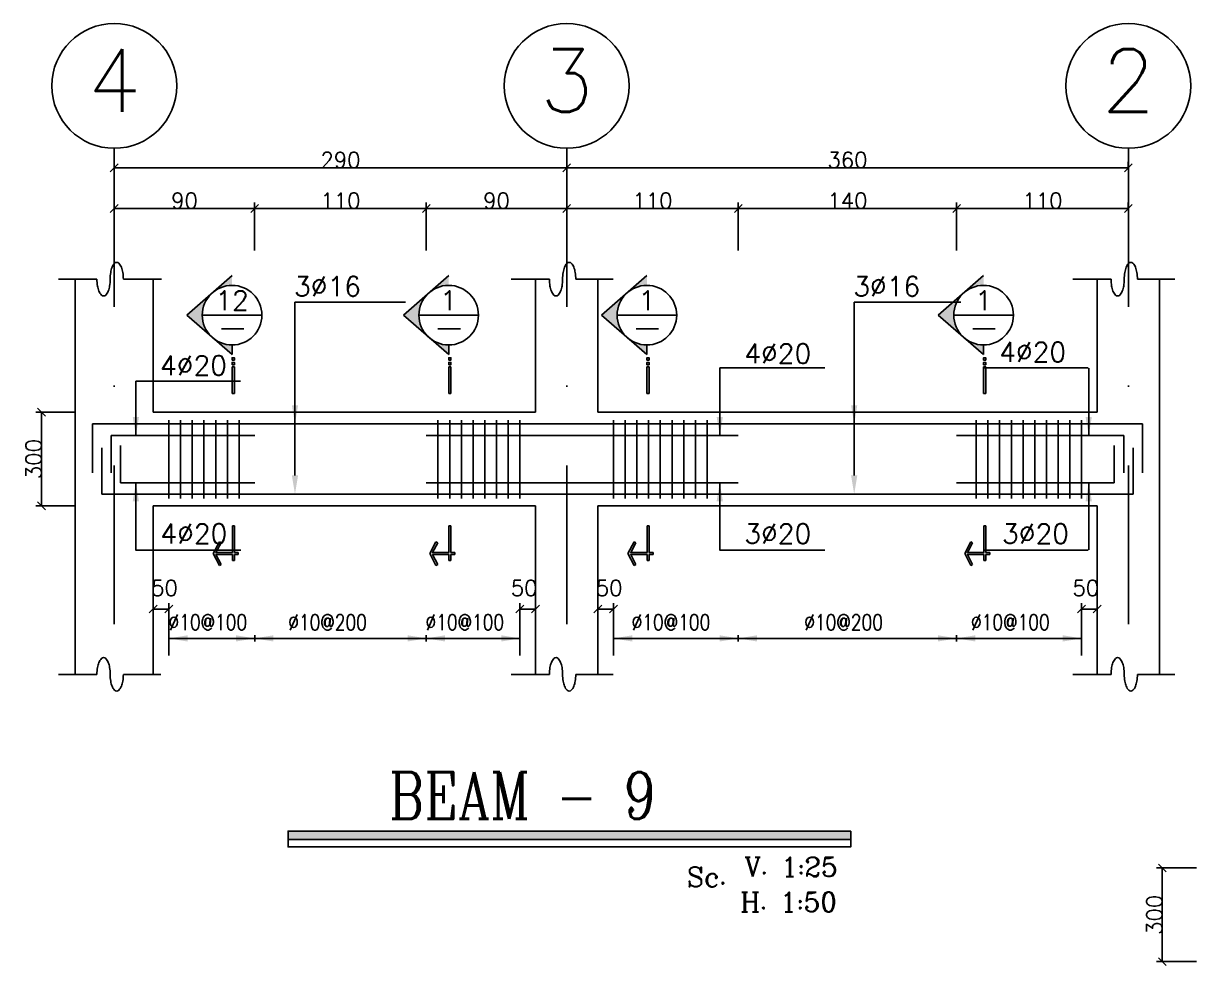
# Model space of a CAD drawing. Header units: millimetres. Extents: x -231 to 30223, y -7037 to 7120.
# Drawn here: x 22404 to 23907, y 2018 to 3226 of the extents above; entities that cross this region are included whole.
import ezdxf
from ezdxf.enums import TextEntityAlignment as Align

# ---------------------------------------------------------------- set-up
doc = ezdxf.new("R2010")
doc.units = ezdxf.units.MM
doc.linetypes.add('DASHDOTX2', pattern=[50.8, 25.4, -12.7, 0, -12.7])
for name, color, linetype in [('2', 2, 'Continuous'), ('3', 3, 'Continuous'), ('44', 150, 'Continuous'), ('5', 7, 'Continuous'), ('ax', 1, 'DASHDOTX2'), ('COV', 4, 'Continuous'), ('DIM', 1, 'Continuous'), ('DST', 1, 'Continuous'), ('HAT', 4, 'Continuous'), ('KH', 3, 'Continuous'), ('STT', 6, 'Continuous'), ('TEX', 4, 'Continuous'), ('TX', 2, 'Continuous'), ('TX1', 3, 'Continuous')]:
    doc.layers.add(name, color=color, linetype=linetype)
doc.styles.add('RC2', font='ROMANC.SHX', dxfattribs={"height": 25})
doc.styles.add('RC5', font='ROMANC.SHX', dxfattribs={"height": 50})
doc.styles.add('ROMANS', font='romans.shx')
doc.dimstyles.new('SC25', dxfattribs={"dimscale": 0.1, "dimtxt": 200, "dimasz": 0.5, "dimexe": 75, "dimexo": 0, "dimgap": 0, "dimtad": 1, "dimdec": 0, "dimlfac": 2.5, "dimdsep": 46, "dimtxsty": 'ROMANS', "dimblk": 'TIC', "dimcen": 0, "dimclrd": 44, "dimclre": 13, "dimclrt": 62, "dimadec": 0, "dimazin": 0, "dimtfac": 0.925926, "dimtdec": 0, "dimtix": 1, "dimtmove": 2, "dimatfit": 3, "dimldrblk": 'TIC', "dimfxl": 1, "dimtolj": 1, "dimarcsym": 0})
doc.dimstyles.new('SC50', dxfattribs={"dimscale": 0.1, "dimtxt": 200, "dimasz": 0.5, "dimexe": 75, "dimexo": 0, "dimgap": 0, "dimtad": 1, "dimdec": 0, "dimlfac": 0.5, "dimdsep": 46, "dimtxsty": 'ROMANS', "dimblk": 'TIC', "dimcen": 0, "dimclrd": 44, "dimclre": 1, "dimclrt": 62, "dimadec": 0, "dimazin": 0, "dimtfac": 0.925926, "dimtdec": 0, "dimtix": 1, "dimtmove": 2, "dimatfit": 3, "dimldrblk": 'TIC', "dimfxl": 1, "dimtolj": 1, "dimarcsym": 0})

# ---------------------------------------------------------------- blocks, each defined once
blk = doc.blocks.new('TIC')
blk.add_line((-100, -100), (100, 100))
blk = doc.blocks.new('*D333')
at = {"layer": 'DIM', "color": 13, "lineweight": -2, "transparency": 16777216}
for p, q in [((23907.5, 2143.2), (23856, 2143.2)), ((23907.5, 2023.2), (23856, 2023.2))]:
    blk.add_line(p, q, dxfattribs=at)
at = {"layer": 'DIM', "color": 44, "lineweight": -2, "transparency": 16777216}
blk.add_line((23863.5, 2143.2), (23863.5, 2023.3), dxfattribs=at)
at = {"layer": 'DIM', "color": 44, "lineweight": -2, "transparency": 16777216, "xscale": 0.05, "yscale": 0.05, "zscale": 0.05}
for p, rotation in [((23863.5, 2143.2), 90), ((23863.5, 2023.2), 270)]:
    blk.add_blockref('TIC', p, dxfattribs=dict(at, rotation=rotation))
at = {"layer": 'DIM', "color": 62, "transparency": 16777216, "insert": (23853.5, 2083.2), "char_height": 20, "attachment_point": 5, "rotation": 90, "style": 'ROMANS'}
blk.add_mtext('\\A1;300', dxfattribs=at)
blk = doc.blocks.new('*D753')
at = {"layer": 'DIM', "color": 1, "lineweight": -2, "transparency": 16777216}
for p, q in [((23599.9, 2934.6), (23599.9, 2995.9)), ((23820, 2987.5), (23820, 2995.9))]:
    blk.add_line(p, q, dxfattribs=at)
at = {"layer": 'DIM', "color": 44, "lineweight": -2, "transparency": 16777216}
blk.add_line((23599.9, 2988.4), (23820, 2988.4), dxfattribs=at)
at = {"layer": 'DIM', "color": 44, "lineweight": -2, "transparency": 16777216, "xscale": 0.05, "yscale": 0.05, "zscale": 0.05, "rotation": 180}
blk.add_blockref('TIC', (23599.9, 2988.4), dxfattribs=at)
at = {"layer": 'DIM', "color": 44, "lineweight": -2, "transparency": 16777216, "xscale": 0.05, "yscale": 0.05, "zscale": 0.05}
blk.add_blockref('TIC', (23820, 2988.4), dxfattribs=at)
at = {"layer": 'DIM', "color": 62, "transparency": 16777216, "insert": (23710, 2998.4), "char_height": 20, "attachment_point": 5, "style": 'ROMANS'}
blk.add_mtext('\\A1;110', dxfattribs=at)
blk = doc.blocks.new('*D337')
at = {"layer": 'DIM', "color": 1, "lineweight": -2, "transparency": 16777216}
for p, q in [((23100, 3040.5), (23100, 3048)), ((23820, 3040.5), (23820, 3048))]:
    blk.add_line(p, q, dxfattribs=at)
at = {"layer": 'DIM', "color": 44, "lineweight": -2, "transparency": 16777216}
blk.add_line((23100.1, 3040.5), (23820, 3040.5), dxfattribs=at)
at = {"layer": 'DIM', "color": 44, "lineweight": -2, "transparency": 16777216, "xscale": 0.05, "yscale": 0.05, "zscale": 0.05, "rotation": 180}
blk.add_blockref('TIC', (23100, 3040.5), dxfattribs=at)
at = {"layer": 'DIM', "color": 44, "lineweight": -2, "transparency": 16777216, "xscale": 0.05, "yscale": 0.05, "zscale": 0.05}
blk.add_blockref('TIC', (23820, 3040.5), dxfattribs=at)
at = {"layer": 'DIM', "color": 62, "transparency": 16777216, "insert": (23460, 3050.5), "char_height": 20, "attachment_point": 5, "style": 'ROMANS'}
blk.add_mtext('\\A1;360', dxfattribs=at)
blk = doc.blocks.new('EEE')
at = {"layer": '5'}
h = blk.add_hatch(color=256, dxfattribs=at)
h.paths.add_polyline_path([(-25.1, 28.8), (-58.1, 0), (-25.1, -28.8, -0.454846)])
h.paths.add_polyline_path([(-25.1, -28.8), (0, -50.6), (0, -38.2, -0.181206)])
h.paths.add_polyline_path([(0, 38.2), (0, 50.6), (-25.1, 28.8, -0.181206)])
h = blk.add_hatch(color=256, dxfattribs=at)
h.paths.add_polyline_path([(2.9, -57.6), (2.9, -54.7), (0, -54.7), (0, -57.6)])
h.paths.add_polyline_path([(0, -63.5), (2.9, -63.5), (2.9, -60.5), (0, -60.5)])
h.paths.add_polyline_path([(2.9, -66.4), (0, -66.4), (0, -100.6), (2.9, -100.6)])
blk.add_hatch(color=256, dxfattribs=at).paths.add_polyline_path([(0.4, -306.8), (0.4, -314.3), (2.9, -314.3), (2.9, -306.8), (8, -306.8), (8, -304.3), (2.9, -304.3), (2.9, -270), (0.4, -270), (0.4, -304.3), (-20.7, -304.3), (-14.1, -291.7), (-16.3, -290.5), (-24.2, -305.6), (-16.3, -320.7), (-14.1, -319.5), (-20.7, -306.8)])
at = {"layer": '2'}
for p, q in [((0, 50.6), (-58.1, 0)), ((0, -50.6), (-58.1, 0)), ((-38.2, 0), (38.2, 0)), ((0, -50.6), (0, -38.2)), ((2.9, -66.4), (0, -66.4)), ((0, -66.4), (0, -100.6)), ((2.9, -66.4), (2.9, -100.6)), ((2.9, -100.6), (0, -100.6)), ((2.9, -270), (0.4, -270)), ((-24.2, -305.6), (-16.3, -290.5)), ((-14.1, -291.7), (-16.3, -290.5)), ((-24.2, -305.6), (-16.3, -320.7)), ((2.9, -314.3), (0.4, -314.3)), ((8, -306.8), (8, -304.3)), ((-14.1, -319.5), (-16.3, -320.7))]:
    blk.add_line(p, q, dxfattribs=at)
for points in [[(0, -57.6), (2.9, -57.6), (2.9, -54.7), (0, -54.7)], [(0, -63.5), (2.9, -63.5), (2.9, -60.5), (0, -60.5)]]:
    blk.add_lwpolyline(points, close=True, dxfattribs=at)
for points in [[(0.4, -270), (0.4, -304.3)], [(2.9, -270), (2.9, -304.3)], [(0.4, -304.3), (-20.7, -304.3), (-14.1, -291.7)], [(0.4, -306.8), (-20.7, -306.8), (-14.1, -319.5)], [(0.4, -306.8), (0.4, -314.3)], [(8, -304.3), (2.9, -304.3)], [(8, -306.8), (2.9, -306.8)], [(2.9, -306.8), (2.9, -314.3)]]:
    blk.add_lwpolyline(points, dxfattribs=at)
blk.add_circle((0, 0), 38.2, dxfattribs=at)
at = {"layer": '3'}
blk.add_line((-13.7, -17.7), (15, -17.7), dxfattribs=at)
at = {"layer": 'TX1', "style": 'ROMANS'}
blk.add_attdef('B', text='', height=25, dxfattribs=at).set_placement((0, 18.7), align=Align.MIDDLE_CENTER)
blk = doc.blocks.new('*D338')
at = {"layer": 'DIM', "color": 13, "lineweight": -2, "transparency": 16777216}
for p, q in [((22470.8, 2727.3), (22419.3, 2727.3)), ((22470.8, 2607.3), (22419.3, 2607.3))]:
    blk.add_line(p, q, dxfattribs=at)
at = {"layer": 'DIM', "color": 44, "lineweight": -2, "transparency": 16777216}
blk.add_line((22426.8, 2727.3), (22426.8, 2607.4), dxfattribs=at)
at = {"layer": 'DIM', "color": 44, "lineweight": -2, "transparency": 16777216, "xscale": 0.05, "yscale": 0.05, "zscale": 0.05}
for p, rotation in [((22426.8, 2727.3), 90), ((22426.8, 2607.3), 270)]:
    blk.add_blockref('TIC', p, dxfattribs=dict(at, rotation=rotation))
at = {"layer": 'DIM', "color": 62, "transparency": 16777216, "insert": (22416.8, 2667.3), "char_height": 20, "attachment_point": 5, "rotation": 90, "style": 'ROMANS'}
blk.add_mtext('\\A1;300', dxfattribs=at)
blk = doc.blocks.new('*D339')
at = {"layer": 'DIM', "color": 13, "lineweight": -2, "transparency": 16777216}
for p, q in [((22570, 2475), (22570, 2482.5)), ((22590, 2415.7), (22590, 2482.5))]:
    blk.add_line(p, q, dxfattribs=at)
at = {"layer": 'DIM', "color": 44, "lineweight": -2, "transparency": 16777216}
blk.add_line((22590, 2475), (22570.1, 2475), dxfattribs=at)
at = {"layer": 'DIM', "color": 44, "lineweight": -2, "transparency": 16777216, "xscale": 0.05, "yscale": 0.05, "zscale": 0.05, "rotation": 180}
blk.add_blockref('TIC', (22570, 2475), dxfattribs=at)
at = {"layer": 'DIM', "color": 44, "lineweight": -2, "transparency": 16777216, "xscale": 0.05, "yscale": 0.05, "zscale": 0.05}
blk.add_blockref('TIC', (22590, 2475), dxfattribs=at)
at = {"layer": 'DIM', "color": 62, "transparency": 16777216, "insert": (22584.5, 2502), "char_height": 20, "attachment_point": 5, "style": 'ROMANS'}
blk.add_mtext('\\A1;50', dxfattribs=at)
blk = doc.blocks.new('*D340')
at = {"layer": 'DIM', "color": 13, "lineweight": -2, "transparency": 16777216}
for p, q in [((23140, 2475), (23140, 2482.5)), ((23160, 2415.7), (23160, 2482.5))]:
    blk.add_line(p, q, dxfattribs=at)
at = {"layer": 'DIM', "color": 44, "lineweight": -2, "transparency": 16777216}
blk.add_line((23160, 2475), (23140.1, 2475), dxfattribs=at)
at = {"layer": 'DIM', "color": 44, "lineweight": -2, "transparency": 16777216, "xscale": 0.05, "yscale": 0.05, "zscale": 0.05, "rotation": 180}
blk.add_blockref('TIC', (23140, 2475), dxfattribs=at)
at = {"layer": 'DIM', "color": 44, "lineweight": -2, "transparency": 16777216, "xscale": 0.05, "yscale": 0.05, "zscale": 0.05}
blk.add_blockref('TIC', (23160, 2475), dxfattribs=at)
at = {"layer": 'DIM', "color": 62, "transparency": 16777216, "insert": (23154.5, 2502), "char_height": 20, "attachment_point": 5, "style": 'ROMANS'}
blk.add_mtext('\\A1;50', dxfattribs=at)
blk = doc.blocks.new('*D341')
at = {"layer": 'DIM', "color": 13, "lineweight": -2, "transparency": 16777216}
for p, q in [((23040, 2415.7), (23040, 2482.5)), ((23060, 2475), (23060, 2482.5))]:
    blk.add_line(p, q, dxfattribs=at)
at = {"layer": 'DIM', "color": 44, "lineweight": -2, "transparency": 16777216}
blk.add_line((23040.1, 2475), (23060, 2475), dxfattribs=at)
at = {"layer": 'DIM', "color": 44, "lineweight": -2, "transparency": 16777216, "xscale": 0.05, "yscale": 0.05, "zscale": 0.05, "rotation": 180}
blk.add_blockref('TIC', (23040, 2475), dxfattribs=at)
at = {"layer": 'DIM', "color": 44, "lineweight": -2, "transparency": 16777216, "xscale": 0.05, "yscale": 0.05, "zscale": 0.05}
blk.add_blockref('TIC', (23060, 2475), dxfattribs=at)
at = {"layer": 'DIM', "color": 62, "transparency": 16777216, "insert": (23045.6, 2502), "char_height": 20, "attachment_point": 5, "style": 'ROMANS'}
blk.add_mtext('\\A1;50', dxfattribs=at)
blk = doc.blocks.new('*D342')
at = {"layer": 'DIM', "color": 1, "lineweight": -2, "transparency": 16777216}
for p, q in [((22920, 2934.6), (22920, 2995.9)), ((23100, 2988.4), (23100, 2995.9))]:
    blk.add_line(p, q, dxfattribs=at)
at = {"layer": 'DIM', "color": 44, "lineweight": -2, "transparency": 16777216}
blk.add_line((23100, 2988.4), (22920.1, 2988.4), dxfattribs=at)
at = {"layer": 'DIM', "color": 44, "lineweight": -2, "transparency": 16777216, "xscale": 0.05, "yscale": 0.05, "zscale": 0.05, "rotation": 180}
blk.add_blockref('TIC', (22920, 2988.4), dxfattribs=at)
at = {"layer": 'DIM', "color": 44, "lineweight": -2, "transparency": 16777216, "xscale": 0.05, "yscale": 0.05, "zscale": 0.05}
blk.add_blockref('TIC', (23100, 2988.4), dxfattribs=at)
at = {"layer": 'DIM', "color": 62, "transparency": 16777216, "insert": (23010, 2998.4), "char_height": 20, "attachment_point": 5, "style": 'ROMANS'}
blk.add_mtext('\\A1;90', dxfattribs=at)
blk = doc.blocks.new('*D343')
at = {"layer": 'DIM', "color": 1, "lineweight": -2, "transparency": 16777216}
for p, q in [((22520, 3040.5), (22520, 3048)), ((23100, 3040.5), (23100, 3048))]:
    blk.add_line(p, q, dxfattribs=at)
at = {"layer": 'DIM', "color": 44, "lineweight": -2, "transparency": 16777216}
blk.add_line((22520.1, 3040.5), (23100, 3040.5), dxfattribs=at)
at = {"layer": 'DIM', "color": 44, "lineweight": -2, "transparency": 16777216, "xscale": 0.05, "yscale": 0.05, "zscale": 0.05, "rotation": 180}
blk.add_blockref('TIC', (22520, 3040.5), dxfattribs=at)
at = {"layer": 'DIM', "color": 44, "lineweight": -2, "transparency": 16777216, "xscale": 0.05, "yscale": 0.05, "zscale": 0.05}
blk.add_blockref('TIC', (23100, 3040.5), dxfattribs=at)
at = {"layer": 'DIM', "color": 62, "transparency": 16777216, "insert": (22810, 3050.5), "char_height": 20, "attachment_point": 5, "style": 'ROMANS'}
blk.add_mtext('\\A1;290', dxfattribs=at)
blk = doc.blocks.new('*D344')
at = {"layer": 'DIM', "color": 1, "lineweight": -2, "transparency": 16777216}
for p, q in [((22520, 2988.4), (22520, 2995.9)), ((22700, 2934.6), (22700, 2995.9))]:
    blk.add_line(p, q, dxfattribs=at)
at = {"layer": 'DIM', "color": 44, "lineweight": -2, "transparency": 16777216}
blk.add_line((22520.1, 2988.4), (22700, 2988.4), dxfattribs=at)
at = {"layer": 'DIM', "color": 44, "lineweight": -2, "transparency": 16777216, "xscale": 0.05, "yscale": 0.05, "zscale": 0.05, "rotation": 180}
blk.add_blockref('TIC', (22520, 2988.4), dxfattribs=at)
at = {"layer": 'DIM', "color": 44, "lineweight": -2, "transparency": 16777216, "xscale": 0.05, "yscale": 0.05, "zscale": 0.05}
blk.add_blockref('TIC', (22700, 2988.4), dxfattribs=at)
at = {"layer": 'DIM', "color": 62, "transparency": 16777216, "insert": (22610, 2998.4), "char_height": 20, "attachment_point": 5, "style": 'ROMANS'}
blk.add_mtext('\\A1;90', dxfattribs=at)
blk = doc.blocks.new('*D345')
at = {"layer": 'DIM', "color": 1, "lineweight": -2, "transparency": 16777216}
for p, q in [((22700, 2988.4), (22700, 2995.9)), ((22920, 2934.6), (22920, 2995.9))]:
    blk.add_line(p, q, dxfattribs=at)
at = {"layer": 'DIM', "color": 44, "lineweight": -2, "transparency": 16777216}
blk.add_line((22700.1, 2988.4), (22920, 2988.4), dxfattribs=at)
at = {"layer": 'DIM', "color": 44, "lineweight": -2, "transparency": 16777216, "xscale": 0.05, "yscale": 0.05, "zscale": 0.05, "rotation": 180}
blk.add_blockref('TIC', (22700, 2988.4), dxfattribs=at)
at = {"layer": 'DIM', "color": 44, "lineweight": -2, "transparency": 16777216, "xscale": 0.05, "yscale": 0.05, "zscale": 0.05}
blk.add_blockref('TIC', (22920, 2988.4), dxfattribs=at)
at = {"layer": 'DIM', "color": 62, "transparency": 16777216, "insert": (22810, 2998.4), "char_height": 20, "attachment_point": 5, "style": 'ROMANS'}
blk.add_mtext('\\A1;110', dxfattribs=at)
blk = doc.blocks.new('*D346')
at = {"layer": 'DIM', "color": 1, "lineweight": -2, "transparency": 16777216}
for p, q in [((23320, 2934.6), (23320, 2995.9)), ((23599.9, 2934.6), (23599.9, 2995.9))]:
    blk.add_line(p, q, dxfattribs=at)
at = {"layer": 'DIM', "color": 44, "lineweight": -2, "transparency": 16777216}
blk.add_line((23320.1, 2988.4), (23599.8, 2988.4), dxfattribs=at)
at = {"layer": 'DIM', "color": 44, "lineweight": -2, "transparency": 16777216, "xscale": 0.05, "yscale": 0.05, "zscale": 0.05, "rotation": 180}
blk.add_blockref('TIC', (23320, 2988.4), dxfattribs=at)
at = {"layer": 'DIM', "color": 44, "lineweight": -2, "transparency": 16777216, "xscale": 0.05, "yscale": 0.05, "zscale": 0.05}
blk.add_blockref('TIC', (23599.9, 2988.4), dxfattribs=at)
at = {"layer": 'DIM', "color": 62, "transparency": 16777216, "insert": (23460, 2998.4), "char_height": 20, "attachment_point": 5, "style": 'ROMANS'}
blk.add_mtext('\\A1;140', dxfattribs=at)
blk = doc.blocks.new('*D347')
at = {"layer": 'DIM', "color": 1, "lineweight": -2, "transparency": 16777216}
for p, q in [((23100, 2988.4), (23100, 2995.9)), ((23320, 2934.6), (23320, 2995.9))]:
    blk.add_line(p, q, dxfattribs=at)
at = {"layer": 'DIM', "color": 44, "lineweight": -2, "transparency": 16777216}
blk.add_line((23100.1, 2988.4), (23320, 2988.4), dxfattribs=at)
at = {"layer": 'DIM', "color": 44, "lineweight": -2, "transparency": 16777216, "xscale": 0.05, "yscale": 0.05, "zscale": 0.05, "rotation": 180}
blk.add_blockref('TIC', (23100, 2988.4), dxfattribs=at)
at = {"layer": 'DIM', "color": 44, "lineweight": -2, "transparency": 16777216, "xscale": 0.05, "yscale": 0.05, "zscale": 0.05}
blk.add_blockref('TIC', (23320, 2988.4), dxfattribs=at)
at = {"layer": 'DIM', "color": 62, "transparency": 16777216, "insert": (23210, 2998.4), "char_height": 20, "attachment_point": 5, "style": 'ROMANS'}
blk.add_mtext('\\A1;110', dxfattribs=at)
blk = doc.blocks.new('*D349')
at = {"layer": 'DIM', "color": 13, "lineweight": -2, "transparency": 16777216}
for p, q in [((23760, 2415.7), (23760, 2482.5)), ((23780, 2475), (23780, 2482.5))]:
    blk.add_line(p, q, dxfattribs=at)
at = {"layer": 'DIM', "color": 44, "lineweight": -2, "transparency": 16777216}
blk.add_line((23760.1, 2475), (23780, 2475), dxfattribs=at)
at = {"layer": 'DIM', "color": 44, "lineweight": -2, "transparency": 16777216, "xscale": 0.05, "yscale": 0.05, "zscale": 0.05, "rotation": 180}
blk.add_blockref('TIC', (23760, 2475), dxfattribs=at)
at = {"layer": 'DIM', "color": 44, "lineweight": -2, "transparency": 16777216, "xscale": 0.05, "yscale": 0.05, "zscale": 0.05}
blk.add_blockref('TIC', (23780, 2475), dxfattribs=at)
at = {"layer": 'DIM', "color": 62, "transparency": 16777216, "insert": (23765.6, 2502), "char_height": 20, "attachment_point": 5, "style": 'ROMANS'}
blk.add_mtext('\\A1;50', dxfattribs=at)

msp = doc.modelspace()

# ---------------------------------------------------------------- linework, layer by layer
at = {"layer": '2'}
for centre in [(22520.047338, 3145.508195), (23100.047338, 3145.508195), (23820.047338, 3145.508195)]:
    msp.add_circle(centre, 80, dxfattribs=at)
at = {"layer": '3'}
for points in [[(23464.194404, 2190.470793), (22742.83519, 2190.470793), (22742.83519, 2179.809391), (23464.194404, 2179.809391)], [(23464.194404, 2179.809391), (22742.83519, 2179.809391), (22742.83519, 2170.214135), (23464.194404, 2170.214135)]]:
    msp.add_lwpolyline(points, close=True, dxfattribs=at)
msp.add_trace([(22742.83519, 2190.470793), (22742.83519, 2179.809391), (23464.194404, 2190.470793), (23464.194404, 2179.809391)], dxfattribs=at)
at = {"layer": 'ax', "ltscale": 8}
for p, q in [((22520.047338, 3065.508195), (22520.047338, 2371.560249)), ((23100.047338, 3065.508195), (23100.047338, 2371.560249)), ((23820.047338, 3065.508195), (23820.047338, 2371.560249))]:
    msp.add_line(p, q, dxfattribs=at)
at = {"layer": 'COV'}
for p, q in [((22470.047338, 2897.783621), (22470.047338, 2391.375937)), ((22570.047338, 2897.783621), (22570.047338, 2727.302216)), ((23060.047338, 2897.783621), (23060.047338, 2727.302216)), ((23140.047338, 2897.783621), (23140.047338, 2727.302216)), ((23780.047338, 2897.783621), (23780.047338, 2727.302216)), ((23860.047338, 2897.783621), (23860.047338, 2607.302216)), ((22570.047338, 2727.302216), (23060.047338, 2727.302216)), ((23140.047338, 2727.302216), (23780.047338, 2727.302216)), ((22570.047338, 2607.302216), (23060.047338, 2607.302216)), ((22570.047338, 2607.302216), (22570.047338, 2391.375937)), ((23060.047338, 2607.302216), (23060.047338, 2391.375937)), ((23140.047338, 2607.302216), (23780.047338, 2607.302216)), ((23140.047338, 2607.302216), (23140.047338, 2391.375937)), ((23780.047338, 2607.302216), (23780.047338, 2391.375937)), ((23860.047338, 2607.302216), (23860.047338, 2391.375937))]:
    msp.add_line(p, q, dxfattribs=at)
at = {"layer": 'DST'}
for p, q in [((22448.774338, 2897.783621), (22497.874678, 2897.783621)), ((22531.691488, 2897.783621), (22580.791828, 2897.783621)), ((23028.774338, 2897.783621), (23077.874678, 2897.783621)), ((23111.691488, 2897.783621), (23159.733771, 2897.783621)), ((23748.774338, 2897.783621), (23797.874678, 2897.783621)), ((23831.691488, 2897.783621), (23879.733771, 2897.783621)), ((22751.696674, 2868.4375), (22893.523278, 2868.4375)), ((22751.696674, 2712.302216), (22751.696674, 2868.4375)), ((23468.579948, 2868.4375), (23605.151329, 2868.4375)), ((23468.579948, 2712.302216), (23468.579948, 2868.4375)), ((22751.696674, 2646.302216), (22751.696674, 2790.369858)), ((23296.263676, 2697.302216), (23296.263676, 2783.782294)), ((23296.763676, 2784.282294), (23430.891924, 2784.282294)), ((23468.579948, 2646.302216), (23468.579948, 2790.369858)), ((23768.735454, 2784.282294), (23634.607206, 2784.282294)), ((23769.235454, 2697.302216), (23769.235454, 2783.782294)), ((22547.750519, 2767.101774), (22681.878767, 2767.101774)), ((22547.750519, 2697.302216), (22547.750519, 2767.101774)), ((22547.750519, 2637.302216), (22547.750519, 2550.822137)), ((23296.263676, 2637.302216), (23296.263676, 2550.822137)), ((23769.235454, 2637.302216), (23769.235454, 2550.822137)), ((22548.250519, 2550.322137), (22682.378767, 2550.322137)), ((23296.763676, 2550.322137), (23430.891924, 2550.322137)), ((23768.735454, 2550.322137), (23634.607206, 2550.322137)), ((22590.047338, 2433.443352), (22590.047338, 2441.443352)), ((22590.047338, 2437.443352), (23040.047338, 2437.443352)), ((22700.047338, 2433.443363), (22700.047338, 2441.443363)), ((22700.047338, 2433.443363), (22700.047338, 2441.443363)), ((22700.047338, 2433.443363), (22700.047338, 2441.443363)), ((22700.047338, 2433.443363), (22700.047338, 2441.443363)), ((22920.047338, 2433.443363), (22920.047338, 2441.443363)), ((22920.047338, 2433.443363), (22920.047338, 2441.443363)), ((22920.047338, 2433.443363), (22920.047338, 2441.443363)), ((22920.047338, 2433.443363), (22920.047338, 2441.443363)), ((23040.047338, 2433.443352), (23040.047338, 2441.443352)), ((23160.047338, 2433.443352), (23160.047338, 2441.443352)), ((23160.047338, 2437.443352), (23760.047338, 2437.443352)), ((23320.047338, 2433.443363), (23320.047338, 2441.443363)), ((23320.047338, 2433.443363), (23320.047338, 2441.443363)), ((23320.047338, 2433.443363), (23320.047338, 2441.443363)), ((23320.047338, 2433.443363), (23320.047338, 2441.443363)), ((23599.863111, 2433.443363), (23599.863111, 2441.443363)), ((23599.863111, 2433.443363), (23599.863111, 2441.443363)), ((23599.863111, 2433.443363), (23599.863111, 2441.443363)), ((23599.863111, 2433.443363), (23599.863111, 2441.443363)), ((23760.047338, 2433.443352), (23760.047338, 2441.443352)), ((23760.047338, 2433.443352), (23760.047338, 2441.443352)), ((22448.774338, 2391.375937), (22497.874678, 2391.375937)), ((22531.691488, 2391.375937), (22579.733771, 2391.375937)), ((23028.774338, 2391.375937), (23077.874678, 2391.375937)), ((23111.691488, 2391.375937), (23159.733771, 2391.375937)), ((23748.774338, 2391.375937), (23797.874678, 2391.375937)), ((23831.691488, 2391.375937), (23879.733771, 2391.375937))]:
    msp.add_line(p, q, dxfattribs=at)
for points in [[(22531.691488, 2897.783621, 0.0403680359), (22530.981847, 2906.558929, 0.0533262152), (22529.215309, 2912.99353, 0.0964678183), (22525.946044, 2918.129826, 0.2057382443), (22523.237285, 2919.293681, 0.2057382443), (22520.528526, 2918.129826, 0.0964678183), (22517.259261, 2912.99353, 0.0533262152), (22515.492723, 2906.558929, 0.0403680359), (22514.783083, 2897.783621, 0.0403680359)], [(23111.691488, 2897.783621, 0.0403680359), (23110.981847, 2906.558929, 0.0533262152), (23109.215309, 2912.99353, 0.0964678183), (23105.946044, 2918.129826, 0.2057382443), (23103.237285, 2919.293681, 0.2057382443), (23100.528526, 2918.129826, 0.0964678183), (23097.259261, 2912.99353, 0.0533262152), (23095.492723, 2906.558929, 0.0403680359), (23094.783083, 2897.783621, 0.0403680359)], [(23831.691488, 2897.783621, 0.0403680359), (23830.981847, 2906.558929, 0.0533262152), (23829.215309, 2912.99353, 0.0964678183), (23825.946044, 2918.129826, 0.2057382443), (23823.237285, 2919.293681, 0.2057382443), (23820.528526, 2918.129826, 0.0964678183), (23817.259261, 2912.99353, 0.0533262152), (23815.492723, 2906.558929, 0.0403680359), (23814.783083, 2897.783621, 0.0403680359)], [(22514.783083, 2897.783621, -0.0403680359), (22514.073442, 2889.008314, -0.0533262152), (22512.306904, 2882.573713, -0.0964678183), (22509.037639, 2877.437417, -0.2057382443), (22506.32888, 2876.273562, -0.2057382443), (22503.620121, 2877.437417, -0.0964678183), (22500.350856, 2882.573713, -0.0533262152), (22498.584318, 2889.008314, -0.0403680359), (22497.874678, 2897.783621, -0.0403680359)], [(23094.783083, 2897.783621, -0.0403680359), (23094.073442, 2889.008314, -0.0533262152), (23092.306904, 2882.573713, -0.0964678183), (23089.037639, 2877.437417, -0.2057382443), (23086.32888, 2876.273562, -0.2057382443), (23083.620121, 2877.437417, -0.0964678183), (23080.350856, 2882.573713, -0.0533262152), (23078.584318, 2889.008314, -0.0403680359), (23077.874678, 2897.783621, -0.0403680359)], [(23814.783083, 2897.783621, -0.0403680359), (23814.073442, 2889.008314, -0.0533262152), (23812.306904, 2882.573713, -0.0964678183), (23809.037639, 2877.437417, -0.2057382443), (23806.32888, 2876.273562, -0.2057382443), (23803.620121, 2877.437417, -0.0964678183), (23800.350856, 2882.573713, -0.0533262152), (23798.584318, 2889.008314, -0.0403680359), (23797.874678, 2897.783621, -0.0403680359)], [(22514.783083, 2391.375937, 0.0403680359), (22514.073442, 2400.151245, 0.0533262152), (22512.306904, 2406.585846, 0.0964678183), (22509.037639, 2411.722142, 0.2057382443), (22506.32888, 2412.885997, 0.2057382443), (22503.620121, 2411.722142, 0.0964678183), (22500.350856, 2406.585846, 0.0533262152), (22498.584318, 2400.151245, 0.0403680359), (22497.874678, 2391.375937, 0.0403680359)], [(23094.783083, 2391.375937, 0.0403680359), (23094.073442, 2400.151245, 0.0533262152), (23092.306904, 2406.585846, 0.0964678183), (23089.037639, 2411.722142, 0.2057382443), (23086.32888, 2412.885997, 0.2057382443), (23083.620121, 2411.722142, 0.0964678183), (23080.350856, 2406.585846, 0.0533262152), (23078.584318, 2400.151245, 0.0403680359), (23077.874678, 2391.375937, 0.0403680359)], [(23814.783083, 2391.375937, 0.0403680359), (23814.073442, 2400.151245, 0.0533262152), (23812.306904, 2406.585846, 0.0964678183), (23809.037639, 2411.722142, 0.2057382443), (23806.32888, 2412.885997, 0.2057382443), (23803.620121, 2411.722142, 0.0964678183), (23800.350856, 2406.585846, 0.0533262152), (23798.584318, 2400.151245, 0.0403680359), (23797.874678, 2391.375937, 0.0403680359)], [(22531.691488, 2391.375937, -0.0403680359), (22530.981847, 2382.60063, -0.0533262152), (22529.215309, 2376.166028, -0.0964678183), (22525.946044, 2371.029732, -0.2057382443), (22523.237285, 2369.865878, -0.2057382443), (22520.528526, 2371.029732, -0.0964678183), (22517.259261, 2376.166028, -0.0533262152), (22515.492723, 2382.60063, -0.0403680359), (22514.783083, 2391.375937, -0.0403680359)], [(23111.691488, 2391.375937, -0.0403680359), (23110.981847, 2382.60063, -0.0533262152), (23109.215309, 2376.166028, -0.0964678183), (23105.946044, 2371.029732, -0.2057382443), (23103.237285, 2369.865878, -0.2057382443), (23100.528526, 2371.029732, -0.0964678183), (23097.259261, 2376.166028, -0.0533262152), (23095.492723, 2382.60063, -0.0403680359), (23094.783083, 2391.375937, -0.0403680359)], [(23831.691488, 2391.375937, -0.0403680359), (23830.981847, 2382.60063, -0.0533262152), (23829.215309, 2376.166028, -0.0964678183), (23825.946044, 2371.029732, -0.2057382443), (23823.237285, 2369.865878, -0.2057382443), (23820.528526, 2371.029732, -0.0964678183), (23817.259261, 2376.166028, -0.0533262152), (23815.492723, 2382.60063, -0.0403680359), (23814.783083, 2391.375937, -0.0403680359)]]:
    msp.add_lwpolyline(points, format="xyb", dxfattribs=at)
for centre, start, end in [((23296.763676, 2783.782294), 90, 180), ((22548.250519, 2550.822137), 180, 270), ((23296.763676, 2550.822137), 180, 270)]:
    msp.add_arc(centre, 0.5, start, end, dxfattribs=at)
for points in [[(22747.696674, 2736.302216), (22751.696674, 2712.302216), (22755.696674, 2736.302216)], [(23464.579948, 2736.302216), (23468.579948, 2712.302216), (23472.579948, 2736.302216)], [(22543.750519, 2721.302216), (22547.750519, 2697.302216), (22551.750519, 2721.302216)], [(23292.263676, 2721.302216), (23296.263676, 2697.302216), (23300.263676, 2721.302216)], [(23773.235454, 2721.302216), (23769.235454, 2697.302216), (23765.235454, 2721.302216)], [(22543.750519, 2613.302216), (22547.750519, 2637.302216), (22551.750519, 2613.302216)], [(22747.696674, 2646.302216), (22751.696674, 2622.302216), (22755.696674, 2646.302216)], [(23292.263676, 2613.302216), (23296.263676, 2637.302216), (23300.263676, 2613.302216)], [(23464.579948, 2646.302216), (23468.579948, 2622.302216), (23472.579948, 2646.302216)], [(23773.235454, 2613.302216), (23769.235454, 2637.302216), (23765.235454, 2613.302216)], [(22614.047338, 2441.443352), (22590.047338, 2437.443352), (22614.047338, 2433.443352)], [(22676.047338, 2441.443363), (22700.047338, 2437.443363), (22676.047338, 2433.443363)], [(22676.047338, 2441.443363), (22700.047338, 2437.443363), (22676.047338, 2433.443363)], [(22724.047338, 2441.443363), (22700.047338, 2437.443363), (22724.047338, 2433.443363)], [(22724.047338, 2441.443363), (22700.047338, 2437.443363), (22724.047338, 2433.443363)], [(22896.047338, 2441.443363), (22920.047338, 2437.443363), (22896.047338, 2433.443363)], [(22896.047338, 2441.443363), (22920.047338, 2437.443363), (22896.047338, 2433.443363)], [(22944.047338, 2441.443363), (22920.047338, 2437.443363), (22944.047338, 2433.443363)], [(22944.047338, 2441.443363), (22920.047338, 2437.443363), (22944.047338, 2433.443363)], [(23016.047338, 2441.443352), (23040.047338, 2437.443352), (23016.047338, 2433.443352)], [(23184.047338, 2441.443352), (23160.047338, 2437.443352), (23184.047338, 2433.443352)], [(23296.047338, 2441.443363), (23320.047338, 2437.443363), (23296.047338, 2433.443363)], [(23296.047338, 2441.443363), (23320.047338, 2437.443363), (23296.047338, 2433.443363)], [(23344.047338, 2441.443363), (23320.047338, 2437.443363), (23344.047338, 2433.443363)], [(23344.047338, 2441.443363), (23320.047338, 2437.443363), (23344.047338, 2433.443363)], [(23575.863111, 2441.443363), (23599.863111, 2437.443363), (23575.863111, 2433.443363)], [(23575.863111, 2441.443363), (23599.863111, 2437.443363), (23575.863111, 2433.443363)], [(23623.863111, 2441.443363), (23599.863111, 2437.443363), (23623.863111, 2433.443363)], [(23623.863111, 2441.443363), (23599.863111, 2437.443363), (23623.863111, 2433.443363)], [(23736.047338, 2441.443352), (23760.047338, 2437.443352), (23736.047338, 2433.443352)], [(23736.047338, 2441.443352), (23760.047338, 2437.443352), (23736.047338, 2433.443352)]]:
    msp.add_solid(points, dxfattribs=at)
at = {"layer": 'KH'}
for p, q in [((22590.047338, 2616.775396), (22590.047338, 2717.302216)), ((22605.047338, 2616.775396), (22605.047338, 2717.302216)), ((22620.047338, 2616.775396), (22620.047338, 2717.302216)), ((22635.047338, 2616.775396), (22635.047338, 2717.302216)), ((22650.047338, 2616.775396), (22650.047338, 2717.302216)), ((22665.047338, 2616.775396), (22665.047338, 2717.302216)), ((22680.047338, 2616.775396), (22680.047338, 2717.302216)), ((22935.047338, 2616.775396), (22935.047338, 2717.302216)), ((22950.047338, 2616.775396), (22950.047338, 2717.302216)), ((22965.047338, 2616.775396), (22965.047338, 2717.302216)), ((22980.047338, 2616.775396), (22980.047338, 2717.302216)), ((22995.047338, 2616.775396), (22995.047338, 2717.302216)), ((23010.047338, 2616.775396), (23010.047338, 2717.302216)), ((23025.047338, 2616.775396), (23025.047338, 2717.302216)), ((23040.047338, 2616.775396), (23040.047338, 2717.302216)), ((23160.047338, 2616.775396), (23160.047338, 2717.302216)), ((23175.047338, 2616.775396), (23175.047338, 2717.302216)), ((23190.047338, 2616.775396), (23190.047338, 2717.302216)), ((23205.047338, 2616.775396), (23205.047338, 2717.302216)), ((23220.047338, 2616.775396), (23220.047338, 2717.302216)), ((23235.047338, 2616.775396), (23235.047338, 2717.302216)), ((23250.047338, 2616.775396), (23250.047338, 2717.302216)), ((23250.047338, 2616.775396), (23250.047338, 2717.302216)), ((23265.047338, 2616.775396), (23265.047338, 2717.302216)), ((23280.047338, 2616.775396), (23280.047338, 2717.302216)), ((23625.047338, 2616.775396), (23625.047338, 2717.302216)), ((23640.047338, 2616.775396), (23640.047338, 2717.302216)), ((23655.047338, 2616.775396), (23655.047338, 2717.302216)), ((23670.047338, 2616.775396), (23670.047338, 2717.302216)), ((23685.047338, 2616.775396), (23685.047338, 2717.302216)), ((23700.047338, 2616.775396), (23700.047338, 2717.302216)), ((23715.047338, 2616.775396), (23715.047338, 2717.302216)), ((23730.047338, 2616.775396), (23730.047338, 2717.302216)), ((23745.047338, 2616.775396), (23745.047338, 2717.302216)), ((23760.047338, 2616.775396), (23760.047338, 2717.302216))]:
    msp.add_line(p, q, dxfattribs=at)
at = {"layer": 'STT'}
for p, q in [((22492.047338, 2712.302216), (23838.047338, 2712.302216)), ((22492.047338, 2649.492717), (22492.047338, 2712.302216)), ((23838.047338, 2649.492717), (23838.047338, 2712.302216)), ((22516.047338, 2697.302216), (22700.047338, 2697.302216)), ((22516.047338, 2649.492717), (22516.047338, 2697.302216)), ((22920.047338, 2697.302216), (23320.047338, 2697.302216)), ((23814.047338, 2697.302216), (23599.863111, 2697.302216)), ((23814.047338, 2649.492717), (23814.047338, 2697.302216)), ((22504.047338, 2622.302216), (22504.047338, 2681.672619)), ((22528.047338, 2636.775396), (22528.047338, 2684.584895)), ((23802.047338, 2636.775396), (23802.047338, 2684.584895)), ((23826.047338, 2622.302216), (23826.047338, 2681.672619)), ((22528.047338, 2636.775396), (22700.047338, 2636.775396)), ((22920.047338, 2636.775396), (23320.047338, 2636.775396)), ((23802.047338, 2636.775396), (23599.863111, 2636.775396)), ((22504.047338, 2622.302216), (23826.047338, 2622.302216))]:
    msp.add_line(p, q, dxfattribs=at)

# ---------------------------------------------------------------- block references
at = {"layer": 'HAT'}
for p, values in [((22671.088711, 2851.705996), {'B': '12'}), ((22948.733405, 2851.705996), {'B': '1'}), ((23202.817453, 2851.705996), {'B': '1'}), ((23634.41633, 2851.705996), {'B': '1'})]:
    msp.add_blockref('EEE', p, dxfattribs=at).add_auto_attribs(values)

# ---------------------------------------------------------------- texts
at = {"layer": '44', "style": 'RC5', "width": 0.8}
msp.add_text('BEAM - 9', height=60, dxfattribs=at).set_placement((22872.209067, 2206.095391))
at = {"layer": 'TEX', "color": 2, "style": 'RC2'}
for s, p in [('V. 1:25', (23327.600357, 2132.092317)), ('Sc. ', (23254.238233, 2119.091927)), ('H. 1:50', (23322.204013, 2087.214404))]:
    msp.add_text(s, height=25, dxfattribs=at).set_placement(p)
at = {"layer": 'TX', "style": 'ROMANS'}
for s, p in [('4', (22520.047338, 3152.380186)), ('3', (23100.047338, 3152.380186)), ('2', (23820.047338, 3152.380186))]:
    msp.add_text(s, height=80, dxfattribs=at).set_placement(p, align=Align.MIDDLE)
at = {"layer": 'TX1', "style": 'ROMANS'}
for s, p in [('3%%C16', (22750.599272, 2876.024991)), ('3%%C16', (23467.482546, 2876.024991)), ('4%%C20', (23327.785151, 2789.953804)), ('4%%C20', (23654.577878, 2791.869785)), ('4%%C20', (22578.771993, 2774.689265)), ('4%%C20', (22579.271993, 2559.119258)), ('3%%C20', (23327.785151, 2559.119258)), ('3%%C20', (23658.199058, 2559.119258))]:
    msp.add_text(s, height=25, dxfattribs=at).set_placement(p)
at = {"layer": 'TX1', "style": 'ROMANS', "width": 0.8}
for s, p in [('%%c10@100', (22589.595944, 2448.181991)), ('%%c10@200', (22743.054219, 2448.068631)), ('%%c10@100', (22919.029878, 2448.181991)), ('%%c10@100', (23183.254538, 2448.181991)), ('%%c10@200', (23404.609029, 2448.068631)), ('%%c10@100', (23618.331138, 2448.181991))]:
    msp.add_text(s, height=20, dxfattribs=at).set_placement(p)

# ---------------------------------------------------------------- dimensions: what is measured, and where the dimension line sits
at = {"layer": 'DIM'}
for base, p1, p2, picture, middle in [((23100.047338, 3040.508195), (22520.047338, 3040.508195), (23100.047338, 3040.508195), '*D343', (22810.047338, 3050.508195)), ((23820.047338, 3040.508195), (23100.047338, 3040.508195), (23820.047338, 3040.508195), '*D337', (23460.047338, 3050.508195)), ((22700.047338, 2988.430481), (22520.047338, 2988.430481), (22700.047338, 2934.614178), '*D344', (22610.047338, 2998.430481)), ((22920.047338, 2988.430481), (22700.047338, 2988.430481), (22920.047338, 2934.614178), '*D345', (22810.047338, 2998.430481)), ((23320.047338, 2988.430481), (23100.047338, 2988.430481), (23320.047338, 2934.614178), '*D347', (23210.047338, 2998.430481)), ((23599.863111, 2988.430481), (23320.047338, 2934.614178), (23599.863111, 2934.614178), '*D346', (23459.955224, 2998.430481)), ((23820.047338, 2988.430481), (23599.863111, 2934.614178), (23820.047338, 2987.517652), '*D753', (23709.955224, 2998.430481))]:
    dim = msp.add_linear_dim(base=base, p1=p1, p2=p2, dimstyle='SC50', dxfattribs=at)
    dim.commit()
    dim.dimension.update_dxf_attribs({"geometry": picture, "text_midpoint": middle})
for base, p1, p2, angle, dimstyle, picture, middle in [((22920.047338, 2988.430481), (23100.047338, 2988.430481), (22920.047338, 2934.614178), 180, 'SC50', '*D342', (23010.047338, 2998.430481)), ((22426.772355, 2607.302216), (22470.772355, 2727.302216), (22470.772355, 2607.302216), 90, 'SC25', '*D338', (22416.772355, 2667.302216)), ((23863.451682, 2023.201107), (23907.451682, 2143.201107), (23907.451682, 2023.201107), 90, 'SC25', '*D333', (23853.451682, 2083.201107))]:
    dim = msp.add_linear_dim(base=base, p1=p1, p2=p2, angle=angle, dimstyle=dimstyle, dxfattribs=at)
    dim.commit()
    dim.dimension.update_dxf_attribs({"geometry": picture, "text_midpoint": middle})
for base, p1, p2, picture, middle in [((22570.047338, 2475.047941), (22590.047338, 2415.716646), (22570.047338, 2475.047941), '*D339', (22584.522997, 2502.047941)), ((23140.047338, 2475.047941), (23160.047338, 2415.716646), (23140.047338, 2475.047941), '*D340', (23154.522997, 2502.047941))]:
    dim = msp.add_linear_dim(base=base, p1=p1, p2=p2, dimstyle='SC25', dxfattribs=at)
    dim.commit()
    dim.dimension.update_dxf_attribs({"geometry": picture, "text_midpoint": middle, "dimtype": 160})
for base, p1, p2, picture, middle in [((23060.047338, 2475.047941), (23040.047338, 2415.716646), (23060.047338, 2475.047941), '*D341', (23045.571679, 2502.047941)), ((23780.047338, 2475.047941), (23760.047338, 2415.716646), (23780.047338, 2475.047941), '*D349', (23765.571679, 2502.047941))]:
    dim = msp.add_linear_dim(base=base, p1=p1, p2=p2, angle=180, dimstyle='SC25', dxfattribs=at)
    dim.commit()
    dim.dimension.update_dxf_attribs({"geometry": picture, "text_midpoint": middle, "dimtype": 160})

doc.saveas('drawing.dxf')
